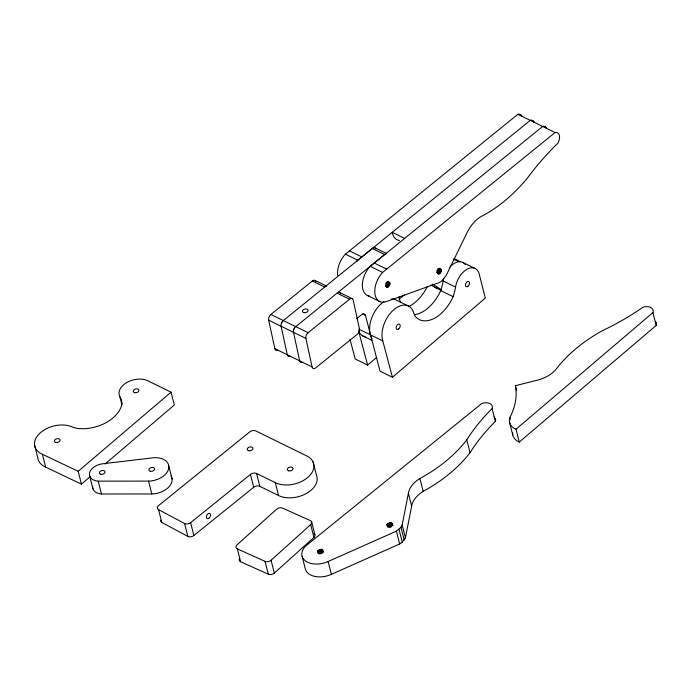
<?xml version="1.0" encoding="UTF-8"?>
<svg xmlns="http://www.w3.org/2000/svg" width="691" height="691" viewBox="0 0 691 691"><rect width="100%" height="100%" fill="white"/><g stroke="black" fill="none" stroke-linecap="round" stroke-linejoin="round"><path stroke-width="1.04" d="M389.914 284.234C386.64 275.001 383.522 295.083 389.914 284.234L387.046 282.835M441.437 270.837C438.163 261.595 435.054 281.686 441.437 270.837L437.628 268.963M317.54 551.349C322.3 559.192 326.221 543.86 317.54 551.349L318.033 553.327M386.934 524.737C391.693 532.58 395.623 517.248 386.934 524.737L387.435 526.715M402.153 524.987L408.39 493.339A27.683 17.906 -14.2 0 1 419.903 478.526A135.471 87.619 -14.2 0 0 466.77 439.847A209.995 135.825 -14.2 0 1 492.096 408.588A8.206 5.312 -14.2 0 0 489.859 403.561A8.206 5.312 -14.2 0 0 481.757 403.518L305.154 546.451A18.83 12.179 -14.2 0 0 306.13 561.394A18.83 12.179 -14.2 0 0 328.113 561.515L396.409 531.137L400.961 527.25L402.153 524.987L405.41 537.84L402.257 542.202L399.657 543.981L331.369 574.359A18.83 12.179 -14.2 0 1 305.344 569.004L302.088 556.151M405.41 537.84L411.637 506.183L408.39 493.339M281.436 323.198L281.937 322.187M293.839 329.287L294.34 328.268M237.35 548.887L265.05 561.351A4.345 2.807 -14.2 0 0 271.079 560.237L310.674 524.573A4.345 2.807 -14.2 0 0 310.311 520.582L282.61 508.127A4.345 2.807 -14.2 0 0 276.581 509.232L236.987 544.905A4.345 2.807 -14.2 0 0 237.35 548.887L240.606 561.74L268.307 574.195A4.345 2.807 -14.2 0 0 274.327 573.089L313.93 537.417A4.345 2.807 -14.2 0 0 313.956 533.642M90.391 476.514L81.434 484.149L78.178 471.305L171.048 392.177L147.278 380.516A17.413 11.263 -14.2 0 0 126.488 382.702A17.413 11.263 -14.2 0 0 119.966 396.902L121.961 404.805M105.058 464.024L174.305 405.03L171.048 392.177M349.983 339.272L355.226 358.992L367.629 365.081L376.595 357.446M392.436 377.251L485.307 298.123L479.07 273.498A17.413 10.564 -63.9 0 0 466.814 269.378A17.413 10.564 -63.9 0 0 455.542 287.085A38.67 23.459 -63.9 0 1 453.149 296.672A33.773 20.488 -63.9 0 1 419.636 319.786L416.5 317.722A23.658 14.356 -63.9 0 1 413.615 312.66A23.174 14.062 -63.9 0 0 393.119 310.311A23.174 14.062 -63.9 0 0 382.779 340.913L392.436 377.251L380.033 371.162L365.47 315.433L362.602 314.025M655.724 321.738A8.327 5.39 -14.2 0 1 656.174 325.435L519.278 442.067L516.03 429.223L652.926 312.591A8.327 5.39 -14.2 0 0 650.844 307.547A8.327 5.39 -14.2 0 0 642.898 307.262A209.995 135.825 -14.2 0 1 602.319 330.73A135.514 87.653 -14.2 0 0 555.806 369.59A27.683 17.906 -14.2 0 1 536.458 380.404L515.391 385.69A97.941 63.347 -14.2 0 1 509.906 417.399L510.407 419.368M337.709 275.51A18.83 11.419 -63.9 0 1 345.405 254.158L517.861 114.291A8.206 4.975 -63.9 0 1 521.791 116.131M356.573 261.647A18.83 11.419 -63.9 0 1 357.8 260.248L530.265 120.372A8.206 4.975 -63.9 0 1 534.195 122.221M369.745 296.119A18.83 11.419 -63.9 0 1 362.36 284.925A18.83 11.419 -63.9 0 1 370.203 266.329L542.668 126.453A8.206 4.975 -63.9 0 1 546.598 128.301M382.607 272.418L555.072 132.542A8.206 4.975 -63.9 0 1 559.365 135.401A8.206 4.975 -63.9 0 1 557.784 143.253A209.995 127.403 -63.9 0 0 527.138 178.433A135.471 82.186 -63.9 0 1 480.962 216.611A27.683 16.8 -63.9 0 0 466.693 233.446L445.989 275.804L441.912 280.848L439.554 282.455L386.545 301.535A18.83 11.419 -63.9 0 1 374.919 293.761A18.83 11.419 -63.9 0 1 382.607 272.418L370.203 266.329M277.359 350.259A4.345 2.634 -63.9 0 1 274.871 348.687L268.669 320.149A4.345 2.634 -63.9 0 1 270.915 314.465L312.332 280.987A4.345 2.634 -63.9 0 1 315.882 281.487M375.93 248.915A4.492 2.721 -63.9 0 0 372.285 248.501L282.939 320.883A4.345 2.634 -63.9 0 0 281.012 325.781L287.275 354.777A4.345 2.634 -63.9 0 0 289.762 356.34M386.666 253.778A4.492 2.721 -63.9 0 0 384.688 254.582L295.342 326.973A4.336 2.626 -63.9 0 0 293.407 331.861L299.678 360.857A4.345 2.634 -63.9 0 0 302.166 362.421M312.082 366.947L305.88 338.4A4.345 2.634 -63.9 0 1 308.126 332.716L349.542 299.246A4.345 2.634 -63.9 0 1 353.213 300.144L359.406 328.691A4.345 2.634 -63.9 0 1 357.169 334.375L315.752 367.845A4.345 2.634 -63.9 0 1 312.082 366.947L274.871 348.687M356.694 318.646L361.695 314.604A4.492 2.729 -63.9 0 1 365.47 315.433M158.559 509.621L184.575 523.519A4.345 2.807 -14.2 0 0 190.612 522.672L250.444 474.415A4.492 2.902 -14.2 0 1 256.586 473.482L275.312 482.672A23.269 15.047 -14.2 0 0 307.625 477.55A23.269 15.047 -14.2 0 0 306.899 456L255.886 430.968A4.492 2.902 -14.2 0 0 249.753 431.901L158.593 505.57A4.353 2.816 -14.2 0 0 158.559 509.621L161.806 522.474L187.822 536.363A4.345 2.807 -14.2 0 0 193.86 535.516L253.701 487.259A4.492 2.902 -14.2 0 1 259.833 486.334L278.559 495.525A23.269 15.047 -14.2 0 0 306.225 493.573A23.269 15.047 -14.2 0 0 316.297 474.743L313.049 461.89M98.243 481.143L148.556 481.109A17.413 11.263 -14.2 0 0 168.82 467.591A17.413 11.263 -14.2 0 0 150.474 458.133L102.881 463.747A13.034 8.43 -14.2 0 0 89.614 472.653A13.034 8.43 -14.2 0 0 98.243 481.143L101.491 493.996L151.804 493.961A17.413 11.263 -14.2 0 0 171.143 476.142M453.495 259.609L460.586 261.751L453.909 258.477M119.966 396.902A38.67 25.014 -14.2 0 1 121.996 403.216A33.773 21.844 -14.2 0 1 85.287 428.688L79.379 428.67A23.658 15.306 -14.2 0 1 72.089 426.874A23.174 14.986 -14.2 0 0 39.983 433.102A23.174 14.986 -14.2 0 0 42.41 454.263L78.178 471.305M34.55 444.969L37.798 457.822A23.174 14.986 -14.2 0 0 45.666 467.116L81.434 484.149M517.861 114.291L555.072 132.542M463.22 262.632L475.624 268.721M404.667 238.386L392.263 232.306A19.193 11.643 -63.9 0 0 399.519 240.468M439.519 268.609L441.428 269.542M438.638 268.747L441.506 270.155M437.429 269.671L441.238 271.546M437.109 270.354L440.918 272.228M436.686 270.976L440.504 272.85M437.153 271.943L440.02 273.351M436.634 272.306L439.493 273.705M437.058 272.962L438.966 273.895M443.682 278.447A17.413 10.564 -63.9 0 0 443.147 280.995L455.542 287.085M374.954 247.844L386.407 253.459M372.285 248.501L384.688 254.582M430.968 284.994L441.221 290.583M414.652 314.647A33.773 20.488 -63.9 0 0 440.746 290.583L453.149 296.672M349.456 250.876L361.859 256.957M374.263 263.046L386.666 269.127M345.405 254.158L357.8 260.248M387.789 281.505L389.698 282.446M387.038 281.539L389.905 282.939M387.115 282.153L389.974 283.552M385.898 283.068L389.715 284.942M385.578 283.759L389.396 285.633M386.114 284.839L388.981 286.247M385.63 285.348L388.489 286.748M386.062 286.169L387.962 287.111M385.535 286.359L387.444 287.292M409.012 306.312L396.608 300.231A23.174 14.062 -63.9 0 0 391.149 299.03M367.776 295.653L380.171 301.742M314.958 280.382L326.402 285.996M339.765 292.552L352.168 298.633M312.332 280.987L324.735 287.076A4.345 2.634 -63.9 0 1 326.679 286.299M349.542 299.246L337.139 293.157A4.345 2.634 -63.9 0 1 340.525 293.295M358.923 329.21L382.779 340.913M362.214 335.601L371.758 340.283M270.915 314.465L308.126 332.716M268.669 320.149L305.88 338.4M432.661 284.131L441.584 289.918M358.525 330.816L367.629 365.081M652.926 312.591L656.174 325.435M515.391 385.69L516.643 390.64M509.5 422.106L512.748 434.959M492.096 408.588L495.343 421.441A209.995 135.825 -14.2 0 0 470.027 452.691A135.471 87.619 -14.2 0 1 423.16 491.379A27.683 17.906 -14.2 0 0 411.637 506.183M466.77 439.847L470.027 452.691M398.949 296.854L400.262 302.036M419.903 478.526L423.16 491.379M400.961 527.25L404.218 540.103M399.001 529.349L402.257 542.202M396.409 531.137L399.657 543.981M392.428 523.847L392.929 525.825M392.125 523.441L392.626 525.419M391.659 523.122L392.16 525.1M391.054 522.914L391.806 525.877M390.363 522.837L391.365 526.792M389.62 522.888L390.622 526.844M388.886 523.078L389.888 527.026M388.212 523.372L389.214 527.328M387.634 523.769L388.385 526.741M387.202 524.236L387.953 527.207M328.113 561.515L331.369 574.359M322.732 550.045L323.224 552.023M322.256 549.725L323.008 552.696M321.661 549.526L322.412 552.489M320.961 549.449L321.963 553.396M320.227 549.5L321.229 553.456M319.492 549.682L320.494 553.638M318.81 549.984L319.812 553.94M311.667 521.981L314.923 534.834M318.24 550.382L318.992 553.344M317.8 550.848L318.551 553.811M310.674 524.573L313.93 537.417M275.312 482.672L278.559 495.525M256.586 473.482L259.833 486.334M250.444 474.415L253.701 487.259M271.079 560.237L274.327 573.089M265.05 561.351L268.307 574.195M190.612 522.672L193.86 535.516M184.575 523.519L187.822 536.363M168.803 466.097L172.059 478.941M148.556 481.109L151.804 493.961M89.675 475.987L92.931 488.839M42.41 454.263L45.666 467.116M530.265 120.372A8.327 5.053 -63.9 0 1 534.108 122.298M365.599 337.07A23.269 14.114 -63.9 0 1 358.836 331.283M372.017 338.849A23.269 14.114 -63.9 0 1 370.376 334.833A23.174 14.062 -63.9 0 1 384.041 301.647M443.147 280.995A38.67 23.459 -63.9 0 1 440.746 290.583M449.798 267.106A17.413 10.564 -63.9 0 1 465.293 264.567M542.668 126.453A8.327 5.053 -63.9 0 1 546.512 128.388M437.17 288.19A17.413 10.564 -63.9 0 1 434.535 287.309M427.496 286.299A33.773 20.488 -63.9 0 1 408.856 306.493M404.295 294.91A33.773 20.488 -63.9 0 1 398.966 299.004M101.491 493.996A13.034 8.43 -14.2 0 1 92.672 486.645M519.278 442.067A19.193 12.412 -14.2 0 1 512.636 432.635M516.03 429.223A19.193 12.412 -14.2 0 1 509.906 417.399M495.335 418.556A8.206 5.312 -14.2 0 1 495.343 421.441M494.074 417.001A8.206 5.312 -14.2 0 1 494.825 417.718M161.806 522.474A4.353 2.816 -14.2 0 1 160.614 520.237M240.606 561.74A4.345 2.807 -14.2 0 1 239.397 558.838M303.928 312.617A2.894 1.831 -12.3 0 0 308.143 310.406A2.894 1.831 -12.3 0 0 303.807 309.421A2.894 1.831 -12.3 0 0 303.928 312.617M468.023 286.238A2.894 1.753 -63.9 0 0 468.904 281.582A2.894 1.753 -63.9 0 0 465.518 284.467A2.894 1.753 -63.9 0 0 468.023 286.238M398.733 328.925A2.894 1.753 -63.9 0 0 399.614 324.278A2.894 1.753 -63.9 0 0 396.228 327.163A2.894 1.753 -63.9 0 0 398.733 328.925M150.388 471.262A2.894 1.874 -14.2 0 0 154.585 468.93A2.894 1.874 -14.2 0 0 150.258 467.98A2.894 1.874 -14.2 0 0 150.388 471.262M100.851 474.285A2.894 1.874 -14.2 0 0 105.049 471.953A2.894 1.874 -14.2 0 0 100.713 471.003A2.894 1.874 -14.2 0 0 100.851 474.285M134.762 392.678A2.894 1.874 -14.2 0 0 138.96 390.346A2.894 1.874 -14.2 0 0 134.624 389.396A2.894 1.874 -14.2 0 0 134.762 392.678M55.893 442.439A2.894 1.874 -14.2 0 0 60.091 440.107A2.894 1.874 -14.2 0 0 55.755 439.156A2.894 1.874 -14.2 0 0 55.893 442.439M208.993 518.155A2.894 1.797 -61.9 0 0 209.934 513.534A2.894 1.797 -61.9 0 0 206.436 516.358A2.894 1.797 -61.9 0 0 208.993 518.155M288.795 470.847A2.894 1.874 -14.2 0 0 292.993 468.515A2.894 1.874 -14.2 0 0 288.657 467.565A2.894 1.874 -14.2 0 0 288.795 470.847M248.717 450.713A2.894 1.874 -14.2 0 0 252.915 448.381A2.894 1.874 -14.2 0 0 248.579 447.431A2.894 1.874 -14.2 0 0 248.717 450.713"/></g></svg>
